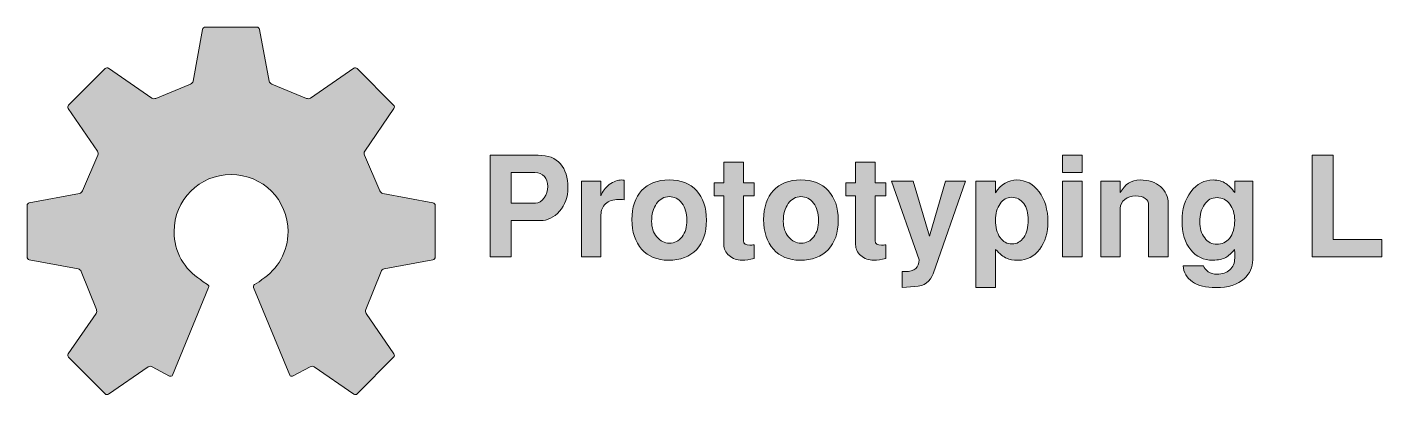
# Model space of a CAD drawing. Header units: inches. Extents: x 0.3 to 5.89, y -3.73 to -0.29.
# Drawn here: x 0.304 to 1.518, y -2.348 to -2.018 of the extents above; entities that cross this region are included whole.
import ezdxf

# ---------------------------------------------------------------- set-up
doc = ezdxf.new("R2010")
doc.units = ezdxf.units.IN
doc.header["$MEASUREMENT"] = 0
doc.layers.add('Layer 1', color=7, linetype='Continuous')

# ---------------------------------------------------------------- blocks, each defined once
blk = doc.blocks.new('block 28')
at = {"layer": 'Layer 1', "true_color": 0xed1f24}
h = blk.add_hatch(color=240, dxfattribs=at)
h.dxf.hatch_style = 2
edge = h.paths.add_edge_path()
edge.add_spline(control_points=[(0.7888, -2.1623), (0.7888, -2.1707), (0.7863, -2.1777), (0.7813, -2.1834), (0.7763, -2.189), (0.7706, -2.1918), (0.7641, -2.1918), (0.7641, -2.1918), (0.7379, -2.1918), (0.7379, -2.1918), (0.7379, -2.1918), (0.7379, -2.2243), (0.7379, -2.2243), (0.7379, -2.2243), (0.7192, -2.2243), (0.7192, -2.2243), (0.7192, -2.2243), (0.7192, -2.1332), (0.7192, -2.1332), (0.7192, -2.1332), (0.7621, -2.1332), (0.7621, -2.1332), (0.7709, -2.1332), (0.7776, -2.1357), (0.7821, -2.1409), (0.7866, -2.1461), (0.7888, -2.1532), (0.7888, -2.1623)], knot_values=[0, 0, 0, 0, 1, 1, 1, 2, 2, 2, 3, 3, 3, 4, 4, 4, 5, 5, 5, 6, 6, 6, 7, 7, 7, 8, 8, 8, 9, 9, 9, 9], degree=3, periodic=1)
edge = h.paths.add_edge_path()
edge.add_spline(control_points=[(0.7707, -2.1612), (0.7707, -2.1574), (0.7697, -2.1544), (0.7677, -2.1522), (0.7657, -2.1499), (0.7629, -2.1488), (0.7593, -2.1488), (0.7593, -2.1488), (0.7379, -2.1488), (0.7379, -2.1488), (0.7379, -2.1488), (0.7379, -2.1762), (0.7379, -2.1762), (0.7379, -2.1762), (0.7598, -2.1762), (0.7598, -2.1762), (0.7628, -2.1762), (0.7654, -2.1745), (0.7676, -2.1713), (0.7696, -2.1683), (0.7707, -2.1649), (0.7707, -2.1612)], knot_values=[0, 0, 0, 0, 1, 1, 1, 2, 2, 2, 3, 3, 3, 4, 4, 4, 5, 5, 5, 6, 6, 6, 7, 7, 7, 7], degree=3, periodic=1)
h = blk.add_hatch(color=240, dxfattribs=at)
h.dxf.hatch_style = 2
h.paths.add_polyline_path([(1.2496, -2.1488), (1.2321, -2.1488), (1.2321, -2.1332), (1.2496, -2.1332)])
h.paths.add_polyline_path([(1.2496, -2.2243), (1.2321, -2.2243), (1.2321, -2.1565), (1.2496, -2.1565)])
h = blk.add_hatch(color=240, dxfattribs=at)
h.dxf.hatch_style = 2
h.paths.add_polyline_path([(1.5182, -2.2243), (1.4558, -2.2243), (1.4558, -2.1332), (1.4746, -2.1332), (1.4746, -2.2087), (1.5182, -2.2087)])
h = blk.add_hatch(color=240, dxfattribs=at)
h.dxf.hatch_style = 2
edge = h.paths.add_edge_path()
edge.add_spline(control_points=[(0.9558, -2.2257), (0.9517, -2.2267), (0.948, -2.2272), (0.9447, -2.2272), (0.9403, -2.2272), (0.9365, -2.2258), (0.9333, -2.2231), (0.9302, -2.2204), (0.9286, -2.2172), (0.9286, -2.2134), (0.9286, -2.2134), (0.9286, -2.1695), (0.9286, -2.1695), (0.9286, -2.1695), (0.9199, -2.1695), (0.9199, -2.1695), (0.9199, -2.1695), (0.9199, -2.1579), (0.9199, -2.1579), (0.9199, -2.1579), (0.9286, -2.1579), (0.9286, -2.1579), (0.9286, -2.1579), (0.9286, -2.1395), (0.9286, -2.1395), (0.9286, -2.1395), (0.9461, -2.1395), (0.9461, -2.1395), (0.9461, -2.1395), (0.9461, -2.1579), (0.9461, -2.1579), (0.9461, -2.1579), (0.9558, -2.1579), (0.9558, -2.1579), (0.9558, -2.1579), (0.9558, -2.1695), (0.9558, -2.1695), (0.9558, -2.1695), (0.9461, -2.1695), (0.9461, -2.1695), (0.9461, -2.1695), (0.9461, -2.2099), (0.9461, -2.2099), (0.9461, -2.2125), (0.948, -2.2138), (0.9519, -2.2138), (0.9529, -2.2137), (0.9542, -2.2136), (0.9558, -2.2135), (0.9558, -2.2135), (0.9558, -2.2257), (0.9558, -2.2257)], knot_values=[0, 0, 0, 0, 1, 1, 1, 2, 2, 2, 3, 3, 3, 4, 4, 4, 5, 5, 5, 6, 6, 6, 7, 7, 7, 8, 8, 8, 9, 9, 9, 10, 10, 10, 11, 11, 11, 12, 12, 12, 13, 13, 13, 14, 14, 14, 15, 15, 15, 16, 16, 16, 17, 17, 17, 17], degree=3, periodic=1)
h = blk.add_hatch(color=240, dxfattribs=at)
h.dxf.hatch_style = 2
edge = h.paths.add_edge_path()
edge.add_spline(control_points=[(1.0738, -2.2257), (1.0697, -2.2267), (1.066, -2.2272), (1.0627, -2.2272), (1.0583, -2.2272), (1.0545, -2.2258), (1.0513, -2.2231), (1.0482, -2.2204), (1.0466, -2.2172), (1.0466, -2.2134), (1.0466, -2.2134), (1.0466, -2.1695), (1.0466, -2.1695), (1.0466, -2.1695), (1.0379, -2.1695), (1.0379, -2.1695), (1.0379, -2.1695), (1.0379, -2.1579), (1.0379, -2.1579), (1.0379, -2.1579), (1.0466, -2.1579), (1.0466, -2.1579), (1.0466, -2.1579), (1.0466, -2.1395), (1.0466, -2.1395), (1.0466, -2.1395), (1.0641, -2.1395), (1.0641, -2.1395), (1.0641, -2.1395), (1.0641, -2.1579), (1.0641, -2.1579), (1.0641, -2.1579), (1.0738, -2.1579), (1.0738, -2.1579), (1.0738, -2.1579), (1.0738, -2.1695), (1.0738, -2.1695), (1.0738, -2.1695), (1.0641, -2.1695), (1.0641, -2.1695), (1.0641, -2.1695), (1.0641, -2.2099), (1.0641, -2.2099), (1.0641, -2.2125), (1.066, -2.2138), (1.0699, -2.2138), (1.0709, -2.2137), (1.0722, -2.2136), (1.0738, -2.2135), (1.0738, -2.2135), (1.0738, -2.2257), (1.0738, -2.2257)], knot_values=[0, 0, 0, 0, 1, 1, 1, 2, 2, 2, 3, 3, 3, 4, 4, 4, 5, 5, 5, 6, 6, 6, 7, 7, 7, 8, 8, 8, 9, 9, 9, 10, 10, 10, 11, 11, 11, 12, 12, 12, 13, 13, 13, 14, 14, 14, 15, 15, 15, 16, 16, 16, 17, 17, 17, 17], degree=3, periodic=1)
h = blk.add_hatch(color=240, dxfattribs=at)
h.dxf.hatch_style = 2
edge = h.paths.add_edge_path()
edge.add_spline(control_points=[(0.8393, -2.1732), (0.837, -2.1729), (0.8353, -2.1728), (0.8342, -2.1728), (0.8293, -2.1728), (0.8254, -2.1741), (0.8226, -2.1767), (0.8198, -2.1794), (0.8184, -2.1827), (0.8184, -2.1867), (0.8184, -2.1867), (0.8184, -2.2243), (0.8184, -2.2243), (0.8184, -2.2243), (0.8009, -2.2243), (0.8009, -2.2243), (0.8009, -2.2243), (0.8009, -2.1565), (0.8009, -2.1565), (0.8009, -2.1565), (0.8184, -2.1565), (0.8184, -2.1565), (0.8184, -2.1565), (0.8184, -2.1697), (0.8184, -2.1697), (0.8197, -2.1657), (0.8222, -2.1623), (0.8259, -2.1595), (0.8297, -2.1568), (0.8334, -2.1554), (0.8372, -2.1554), (0.8376, -2.1554), (0.8383, -2.1555), (0.8393, -2.1557), (0.8393, -2.1557), (0.8393, -2.1732), (0.8393, -2.1732)], knot_values=[0, 0, 0, 0, 1, 1, 1, 2, 2, 2, 3, 3, 3, 4, 4, 4, 5, 5, 5, 6, 6, 6, 7, 7, 7, 8, 8, 8, 9, 9, 9, 10, 10, 10, 11, 11, 11, 12, 12, 12, 12], degree=3, periodic=1)
h = blk.add_hatch(color=240, dxfattribs=at)
h.dxf.hatch_style = 2
edge = h.paths.add_edge_path()
edge.add_spline(control_points=[(0.9129, -2.1913), (0.9129, -2.2027), (0.91, -2.2115), (0.904, -2.2178), (0.898, -2.224), (0.8896, -2.2272), (0.8788, -2.2272), (0.8687, -2.2272), (0.8608, -2.2239), (0.8549, -2.2174), (0.8491, -2.2109), (0.8462, -2.202), (0.8462, -2.1908), (0.8462, -2.1797), (0.8491, -2.171), (0.8549, -2.1648), (0.8608, -2.1585), (0.869, -2.1554), (0.8796, -2.1554), (0.8901, -2.1554), (0.8983, -2.1586), (0.9041, -2.1649), (0.91, -2.1713), (0.9129, -2.18), (0.9129, -2.1913)], knot_values=[0, 0, 0, 0, 1, 1, 1, 2, 2, 2, 3, 3, 3, 4, 4, 4, 5, 5, 5, 6, 6, 6, 7, 7, 7, 8, 8, 8, 8], degree=3, periodic=1)
edge = h.paths.add_edge_path()
edge.add_spline(control_points=[(0.8954, -2.1914), (0.8954, -2.1851), (0.8939, -2.1801), (0.8909, -2.1761), (0.8879, -2.1722), (0.8841, -2.1703), (0.8796, -2.1703), (0.875, -2.1703), (0.8712, -2.1724), (0.8683, -2.1765), (0.8653, -2.1807), (0.8638, -2.186), (0.8638, -2.1925), (0.8638, -2.1979), (0.8654, -2.2025), (0.8685, -2.2063), (0.8716, -2.2101), (0.8754, -2.212), (0.8798, -2.212), (0.8844, -2.212), (0.8881, -2.2101), (0.8911, -2.2062), (0.894, -2.2024), (0.8954, -2.1974), (0.8954, -2.1914)], knot_values=[0, 0, 0, 0, 1, 1, 1, 2, 2, 2, 3, 3, 3, 4, 4, 4, 5, 5, 5, 6, 6, 6, 7, 7, 7, 8, 8, 8, 8], degree=3, periodic=1)
h = blk.add_hatch(color=240, dxfattribs=at)
h.dxf.hatch_style = 2
edge = h.paths.add_edge_path()
edge.add_spline(control_points=[(1.031, -2.1913), (1.031, -2.2027), (1.028, -2.2115), (1.022, -2.2178), (1.0161, -2.224), (1.0077, -2.2272), (0.9968, -2.2272), (0.9867, -2.2272), (0.9788, -2.2239), (0.9729, -2.2174), (0.9671, -2.2109), (0.9642, -2.202), (0.9642, -2.1908), (0.9642, -2.1797), (0.9671, -2.171), (0.9729, -2.1648), (0.9788, -2.1585), (0.987, -2.1554), (0.9976, -2.1554), (1.0081, -2.1554), (1.0163, -2.1586), (1.0221, -2.1649), (1.028, -2.1713), (1.031, -2.18), (1.031, -2.1913)], knot_values=[0, 0, 0, 0, 1, 1, 1, 2, 2, 2, 3, 3, 3, 4, 4, 4, 5, 5, 5, 6, 6, 6, 7, 7, 7, 8, 8, 8, 8], degree=3, periodic=1)
edge = h.paths.add_edge_path()
edge.add_spline(control_points=[(1.0134, -2.1914), (1.0134, -2.1851), (1.0119, -2.1801), (1.0089, -2.1761), (1.0059, -2.1722), (1.0022, -2.1703), (0.9976, -2.1703), (0.993, -2.1703), (0.9892, -2.1724), (0.9863, -2.1765), (0.9833, -2.1807), (0.9818, -2.186), (0.9818, -2.1925), (0.9818, -2.1979), (0.9834, -2.2025), (0.9865, -2.2063), (0.9896, -2.2101), (0.9934, -2.212), (0.9978, -2.212), (1.0024, -2.212), (1.0062, -2.2101), (1.0091, -2.2062), (1.012, -2.2024), (1.0134, -2.1974), (1.0134, -2.1914)], knot_values=[0, 0, 0, 0, 1, 1, 1, 2, 2, 2, 3, 3, 3, 4, 4, 4, 5, 5, 5, 6, 6, 6, 7, 7, 7, 8, 8, 8, 8], degree=3, periodic=1)
h = blk.add_hatch(color=240, dxfattribs=at)
h.dxf.hatch_style = 2
edge = h.paths.add_edge_path()
edge.add_spline(control_points=[(1.1451, -2.1565), (1.1451, -2.1565), (1.1161, -2.2393), (1.1161, -2.2393), (1.1136, -2.2464), (1.1082, -2.2503), (1.0998, -2.2509), (1.0998, -2.2509), (1.0883, -2.2518), (1.0883, -2.2518), (1.0883, -2.2518), (1.0883, -2.2374), (1.0883, -2.2374), (1.0883, -2.2374), (1.0909, -2.2374), (1.0909, -2.2374), (1.0994, -2.2374), (1.1036, -2.2339), (1.1036, -2.2269), (1.1036, -2.2269), (1.0789, -2.1565), (1.0789, -2.1565), (1.0789, -2.1565), (1.0983, -2.1565), (1.0983, -2.1565), (1.0983, -2.1565), (1.1129, -2.2057), (1.1129, -2.2057), (1.1129, -2.2057), (1.1271, -2.1565), (1.1271, -2.1565), (1.1271, -2.1565), (1.1451, -2.1565), (1.1451, -2.1565)], knot_values=[0, 0, 0, 0, 1, 1, 1, 2, 2, 2, 3, 3, 3, 4, 4, 4, 5, 5, 5, 6, 6, 6, 7, 7, 7, 8, 8, 8, 9, 9, 9, 10, 10, 10, 11, 11, 11, 11], degree=3, periodic=1)
h = blk.add_hatch(color=240, dxfattribs=at)
h.dxf.hatch_style = 2
edge = h.paths.add_edge_path()
edge.add_spline(control_points=[(1.2189, -2.1927), (1.2189, -2.2027), (1.2165, -2.2109), (1.2116, -2.2174), (1.2067, -2.2239), (1.2002, -2.2272), (1.1923, -2.2272), (1.1878, -2.2272), (1.1844, -2.2266), (1.1819, -2.2255), (1.1791, -2.2243), (1.1758, -2.2216), (1.1719, -2.2175), (1.1719, -2.2175), (1.1719, -2.2518), (1.1719, -2.2518), (1.1719, -2.2518), (1.1544, -2.2518), (1.1544, -2.2518), (1.1544, -2.2518), (1.1544, -2.1565), (1.1544, -2.1565), (1.1544, -2.1565), (1.1719, -2.1565), (1.1719, -2.1565), (1.1719, -2.1565), (1.1719, -2.1668), (1.1719, -2.1668), (1.177, -2.1592), (1.1834, -2.1554), (1.1912, -2.1554), (1.1991, -2.1554), (1.2057, -2.159), (1.211, -2.166), (1.2163, -2.1731), (1.2189, -2.182), (1.2189, -2.1927)], knot_values=[0, 0, 0, 0, 1, 1, 1, 2, 2, 2, 3, 3, 3, 4, 4, 4, 5, 5, 5, 6, 6, 6, 7, 7, 7, 8, 8, 8, 9, 9, 9, 10, 10, 10, 11, 11, 11, 12, 12, 12, 12], degree=3, periodic=1)
edge = h.paths.add_edge_path()
edge.add_spline(control_points=[(1.2013, -2.1912), (1.2013, -2.1851), (1.2, -2.1802), (1.1972, -2.1765), (1.1945, -2.1728), (1.1908, -2.1709), (1.1863, -2.1709), (1.1823, -2.1709), (1.1789, -2.1729), (1.1761, -2.1767), (1.1733, -2.1806), (1.1719, -2.1855), (1.1719, -2.1913), (1.1719, -2.1977), (1.1733, -2.2029), (1.176, -2.2068), (1.1787, -2.2107), (1.1823, -2.2127), (1.1867, -2.2127), (1.191, -2.2127), (1.1946, -2.2107), (1.1973, -2.2068), (1.2, -2.2029), (1.2013, -2.1977), (1.2013, -2.1912)], knot_values=[0, 0, 0, 0, 1, 1, 1, 2, 2, 2, 3, 3, 3, 4, 4, 4, 5, 5, 5, 6, 6, 6, 7, 7, 7, 8, 8, 8, 8], degree=3, periodic=1)
h = blk.add_hatch(color=240, dxfattribs=at)
h.dxf.hatch_style = 2
edge = h.paths.add_edge_path()
edge.add_spline(control_points=[(1.3267, -2.2243), (1.3267, -2.2243), (1.3092, -2.2243), (1.3092, -2.2243), (1.3092, -2.2243), (1.3092, -2.1778), (1.3092, -2.1778), (1.3092, -2.1753), (1.3082, -2.1733), (1.3061, -2.1719), (1.304, -2.1704), (1.3012, -2.1697), (1.2976, -2.1697), (1.2937, -2.1697), (1.2904, -2.1707), (1.2878, -2.1728), (1.2851, -2.1749), (1.2838, -2.1775), (1.2838, -2.1807), (1.2838, -2.1807), (1.2838, -2.2243), (1.2838, -2.2243), (1.2838, -2.2243), (1.2663, -2.2243), (1.2663, -2.2243), (1.2663, -2.2243), (1.2663, -2.1565), (1.2663, -2.1565), (1.2663, -2.1565), (1.2838, -2.1565), (1.2838, -2.1565), (1.2838, -2.1565), (1.2838, -2.1667), (1.2838, -2.1667), (1.2877, -2.1592), (1.2937, -2.1554), (1.3016, -2.1554), (1.3092, -2.1554), (1.3152, -2.1574), (1.3198, -2.1613), (1.3244, -2.1652), (1.3267, -2.1704), (1.3267, -2.1768), (1.3267, -2.1768), (1.3267, -2.2243), (1.3267, -2.2243)], knot_values=[0, 0, 0, 0, 1, 1, 1, 2, 2, 2, 3, 3, 3, 4, 4, 4, 5, 5, 5, 6, 6, 6, 7, 7, 7, 8, 8, 8, 9, 9, 9, 10, 10, 10, 11, 11, 11, 12, 12, 12, 13, 13, 13, 14, 14, 14, 15, 15, 15, 15], degree=3, periodic=1)
h = blk.add_hatch(color=240, dxfattribs=at)
h.dxf.hatch_style = 2
edge = h.paths.add_edge_path()
edge.add_spline(control_points=[(1.4025, -2.2268), (1.4025, -2.2335), (1.3999, -2.2392), (1.3948, -2.2438), (1.3889, -2.2491), (1.3805, -2.2518), (1.3695, -2.2518), (1.3605, -2.2518), (1.3535, -2.2501), (1.3484, -2.2466), (1.3433, -2.2431), (1.3405, -2.2383), (1.3401, -2.2322), (1.3401, -2.2322), (1.3584, -2.2322), (1.3584, -2.2322), (1.3588, -2.2342), (1.3602, -2.2359), (1.3624, -2.2375), (1.3647, -2.239), (1.3674, -2.2398), (1.3705, -2.2398), (1.3752, -2.2398), (1.379, -2.2385), (1.3819, -2.2359), (1.3849, -2.2332), (1.3863, -2.2297), (1.3863, -2.2254), (1.3863, -2.2209), (1.3863, -2.2183), (1.3862, -2.2175), (1.3834, -2.221), (1.3808, -2.2233), (1.3783, -2.2247), (1.3753, -2.2263), (1.3715, -2.2272), (1.3668, -2.2272), (1.3585, -2.2272), (1.3518, -2.2241), (1.3469, -2.218), (1.3417, -2.2117), (1.3391, -2.203), (1.3391, -2.1919), (1.3391, -2.1816), (1.3418, -2.1729), (1.3471, -2.1659), (1.3525, -2.1589), (1.3591, -2.1554), (1.367, -2.1554), (1.3714, -2.1554), (1.3752, -2.1565), (1.3784, -2.1585), (1.3808, -2.1601), (1.3834, -2.1628), (1.3863, -2.1667), (1.3863, -2.1667), (1.3863, -2.1565), (1.3863, -2.1565), (1.3863, -2.1565), (1.4025, -2.1565), (1.4025, -2.1565), (1.4025, -2.1565), (1.4025, -2.2268), (1.4025, -2.2268)], knot_values=[0, 0, 0, 0, 1, 1, 1, 2, 2, 2, 3, 3, 3, 4, 4, 4, 5, 5, 5, 6, 6, 6, 7, 7, 7, 8, 8, 8, 9, 9, 9, 10, 10, 10, 11, 11, 11, 12, 12, 12, 13, 13, 13, 14, 14, 14, 15, 15, 15, 16, 16, 16, 17, 17, 17, 18, 18, 18, 19, 19, 19, 20, 20, 20, 21, 21, 21, 21], degree=3, periodic=1)
edge = h.paths.add_edge_path()
edge.add_spline(control_points=[(1.3863, -2.1914), (1.3863, -2.1856), (1.3848, -2.1808), (1.3818, -2.1769), (1.3788, -2.1731), (1.375, -2.1712), (1.3705, -2.1712), (1.3658, -2.1712), (1.362, -2.1732), (1.3592, -2.1772), (1.3564, -2.1813), (1.355, -2.1865), (1.355, -2.1928), (1.355, -2.1985), (1.3564, -2.2034), (1.3594, -2.2072), (1.3623, -2.2111), (1.366, -2.213), (1.3702, -2.213), (1.3749, -2.213), (1.3787, -2.2112), (1.3816, -2.2077), (1.3847, -2.2037), (1.3863, -2.1983), (1.3863, -2.1914)], knot_values=[0, 0, 0, 0, 1, 1, 1, 2, 2, 2, 3, 3, 3, 4, 4, 4, 5, 5, 5, 6, 6, 6, 7, 7, 7, 8, 8, 8, 8], degree=3, periodic=1)
at = {"layer": 'Layer 1', "lineweight": 0}
for points in [[(1.2496, -2.1488), (1.2321, -2.1488), (1.2321, -2.1332), (1.2496, -2.1332), (1.2496, -2.1488)], [(1.5182, -2.2243), (1.4558, -2.2243), (1.4558, -2.1332), (1.4746, -2.1332), (1.4746, -2.2087), (1.5182, -2.2087), (1.5182, -2.2243)], [(1.2496, -2.2243), (1.2321, -2.2243), (1.2321, -2.1565), (1.2496, -2.1565), (1.2496, -2.2243)]]:
    blk.add_lwpolyline(points, dxfattribs=at)
for points, knots in [([(0.7888, -2.1623), (0.7888, -2.1707), (0.7863, -2.1777), (0.7813, -2.1834), (0.7763, -2.189), (0.7706, -2.1918), (0.7641, -2.1918), (0.7641, -2.1918), (0.7379, -2.1918), (0.7379, -2.1918), (0.7379, -2.1918), (0.7379, -2.2243), (0.7379, -2.2243), (0.7379, -2.2243), (0.7192, -2.2243), (0.7192, -2.2243), (0.7192, -2.2243), (0.7192, -2.1332), (0.7192, -2.1332), (0.7192, -2.1332), (0.7621, -2.1332), (0.7621, -2.1332), (0.7709, -2.1332), (0.7776, -2.1357), (0.7821, -2.1409), (0.7866, -2.1461), (0.7888, -2.1532), (0.7888, -2.1623)], [0, 0, 0, 0, 1, 1, 1, 2, 2, 2, 3, 3, 3, 4, 4, 4, 5, 5, 5, 6, 6, 6, 7, 7, 7, 8, 8, 8, 9, 9, 9, 9]), ([(0.9558, -2.2257), (0.9517, -2.2267), (0.948, -2.2272), (0.9447, -2.2272), (0.9403, -2.2272), (0.9365, -2.2258), (0.9333, -2.2231), (0.9302, -2.2204), (0.9286, -2.2172), (0.9286, -2.2134), (0.9286, -2.2134), (0.9286, -2.1695), (0.9286, -2.1695), (0.9286, -2.1695), (0.9199, -2.1695), (0.9199, -2.1695), (0.9199, -2.1695), (0.9199, -2.1579), (0.9199, -2.1579), (0.9199, -2.1579), (0.9286, -2.1579), (0.9286, -2.1579), (0.9286, -2.1579), (0.9286, -2.1395), (0.9286, -2.1395), (0.9286, -2.1395), (0.9461, -2.1395), (0.9461, -2.1395), (0.9461, -2.1395), (0.9461, -2.1579), (0.9461, -2.1579), (0.9461, -2.1579), (0.9558, -2.1579), (0.9558, -2.1579), (0.9558, -2.1579), (0.9558, -2.1695), (0.9558, -2.1695), (0.9558, -2.1695), (0.9461, -2.1695), (0.9461, -2.1695), (0.9461, -2.1695), (0.9461, -2.2099), (0.9461, -2.2099), (0.9461, -2.2125), (0.948, -2.2138), (0.9519, -2.2138), (0.9529, -2.2137), (0.9542, -2.2136), (0.9558, -2.2135), (0.9558, -2.2135), (0.9558, -2.2257), (0.9558, -2.2257)], [0, 0, 0, 0, 1, 1, 1, 2, 2, 2, 3, 3, 3, 4, 4, 4, 5, 5, 5, 6, 6, 6, 7, 7, 7, 8, 8, 8, 9, 9, 9, 10, 10, 10, 11, 11, 11, 12, 12, 12, 13, 13, 13, 14, 14, 14, 15, 15, 15, 16, 16, 16, 17, 17, 17, 17]), ([(1.0738, -2.2257), (1.0697, -2.2267), (1.066, -2.2272), (1.0627, -2.2272), (1.0583, -2.2272), (1.0545, -2.2258), (1.0513, -2.2231), (1.0482, -2.2204), (1.0466, -2.2172), (1.0466, -2.2134), (1.0466, -2.2134), (1.0466, -2.1695), (1.0466, -2.1695), (1.0466, -2.1695), (1.0379, -2.1695), (1.0379, -2.1695), (1.0379, -2.1695), (1.0379, -2.1579), (1.0379, -2.1579), (1.0379, -2.1579), (1.0466, -2.1579), (1.0466, -2.1579), (1.0466, -2.1579), (1.0466, -2.1395), (1.0466, -2.1395), (1.0466, -2.1395), (1.0641, -2.1395), (1.0641, -2.1395), (1.0641, -2.1395), (1.0641, -2.1579), (1.0641, -2.1579), (1.0641, -2.1579), (1.0738, -2.1579), (1.0738, -2.1579), (1.0738, -2.1579), (1.0738, -2.1695), (1.0738, -2.1695), (1.0738, -2.1695), (1.0641, -2.1695), (1.0641, -2.1695), (1.0641, -2.1695), (1.0641, -2.2099), (1.0641, -2.2099), (1.0641, -2.2125), (1.066, -2.2138), (1.0699, -2.2138), (1.0709, -2.2137), (1.0722, -2.2136), (1.0738, -2.2135), (1.0738, -2.2135), (1.0738, -2.2257), (1.0738, -2.2257)], [0, 0, 0, 0, 1, 1, 1, 2, 2, 2, 3, 3, 3, 4, 4, 4, 5, 5, 5, 6, 6, 6, 7, 7, 7, 8, 8, 8, 9, 9, 9, 10, 10, 10, 11, 11, 11, 12, 12, 12, 13, 13, 13, 14, 14, 14, 15, 15, 15, 16, 16, 16, 17, 17, 17, 17]), ([(0.7707, -2.1612), (0.7707, -2.1574), (0.7697, -2.1544), (0.7677, -2.1522), (0.7657, -2.1499), (0.7629, -2.1488), (0.7593, -2.1488), (0.7593, -2.1488), (0.7379, -2.1488), (0.7379, -2.1488), (0.7379, -2.1488), (0.7379, -2.1762), (0.7379, -2.1762), (0.7379, -2.1762), (0.7598, -2.1762), (0.7598, -2.1762), (0.7628, -2.1762), (0.7654, -2.1745), (0.7676, -2.1713), (0.7696, -2.1683), (0.7707, -2.1649), (0.7707, -2.1612)], [0, 0, 0, 0, 1, 1, 1, 2, 2, 2, 3, 3, 3, 4, 4, 4, 5, 5, 5, 6, 6, 6, 7, 7, 7, 7]), ([(0.8393, -2.1732), (0.837, -2.1729), (0.8353, -2.1728), (0.8342, -2.1728), (0.8293, -2.1728), (0.8254, -2.1741), (0.8226, -2.1767), (0.8198, -2.1794), (0.8184, -2.1827), (0.8184, -2.1867), (0.8184, -2.1867), (0.8184, -2.2243), (0.8184, -2.2243), (0.8184, -2.2243), (0.8009, -2.2243), (0.8009, -2.2243), (0.8009, -2.2243), (0.8009, -2.1565), (0.8009, -2.1565), (0.8009, -2.1565), (0.8184, -2.1565), (0.8184, -2.1565), (0.8184, -2.1565), (0.8184, -2.1697), (0.8184, -2.1697), (0.8197, -2.1657), (0.8222, -2.1623), (0.8259, -2.1595), (0.8297, -2.1568), (0.8334, -2.1554), (0.8372, -2.1554), (0.8376, -2.1554), (0.8383, -2.1555), (0.8393, -2.1557), (0.8393, -2.1557), (0.8393, -2.1732), (0.8393, -2.1732)], [0, 0, 0, 0, 1, 1, 1, 2, 2, 2, 3, 3, 3, 4, 4, 4, 5, 5, 5, 6, 6, 6, 7, 7, 7, 8, 8, 8, 9, 9, 9, 10, 10, 10, 11, 11, 11, 12, 12, 12, 12]), ([(0.9129, -2.1913), (0.9129, -2.2027), (0.91, -2.2115), (0.904, -2.2178), (0.898, -2.224), (0.8896, -2.2272), (0.8788, -2.2272), (0.8687, -2.2272), (0.8608, -2.2239), (0.8549, -2.2174), (0.8491, -2.2109), (0.8462, -2.202), (0.8462, -2.1908), (0.8462, -2.1797), (0.8491, -2.171), (0.8549, -2.1648), (0.8608, -2.1585), (0.869, -2.1554), (0.8796, -2.1554), (0.8901, -2.1554), (0.8983, -2.1586), (0.9041, -2.1649), (0.91, -2.1713), (0.9129, -2.18), (0.9129, -2.1913)], [0, 0, 0, 0, 1, 1, 1, 2, 2, 2, 3, 3, 3, 4, 4, 4, 5, 5, 5, 6, 6, 6, 7, 7, 7, 8, 8, 8, 8]), ([(1.031, -2.1913), (1.031, -2.2027), (1.028, -2.2115), (1.022, -2.2178), (1.0161, -2.224), (1.0077, -2.2272), (0.9968, -2.2272), (0.9867, -2.2272), (0.9788, -2.2239), (0.9729, -2.2174), (0.9671, -2.2109), (0.9642, -2.202), (0.9642, -2.1908), (0.9642, -2.1797), (0.9671, -2.171), (0.9729, -2.1648), (0.9788, -2.1585), (0.987, -2.1554), (0.9976, -2.1554), (1.0081, -2.1554), (1.0163, -2.1586), (1.0221, -2.1649), (1.028, -2.1713), (1.031, -2.18), (1.031, -2.1913)], [0, 0, 0, 0, 1, 1, 1, 2, 2, 2, 3, 3, 3, 4, 4, 4, 5, 5, 5, 6, 6, 6, 7, 7, 7, 8, 8, 8, 8]), ([(1.1451, -2.1565), (1.1451, -2.1565), (1.1161, -2.2393), (1.1161, -2.2393), (1.1136, -2.2464), (1.1082, -2.2503), (1.0998, -2.2509), (1.0998, -2.2509), (1.0883, -2.2518), (1.0883, -2.2518), (1.0883, -2.2518), (1.0883, -2.2374), (1.0883, -2.2374), (1.0883, -2.2374), (1.0909, -2.2374), (1.0909, -2.2374), (1.0994, -2.2374), (1.1036, -2.2339), (1.1036, -2.2269), (1.1036, -2.2269), (1.0789, -2.1565), (1.0789, -2.1565), (1.0789, -2.1565), (1.0983, -2.1565), (1.0983, -2.1565), (1.0983, -2.1565), (1.1129, -2.2057), (1.1129, -2.2057), (1.1129, -2.2057), (1.1271, -2.1565), (1.1271, -2.1565), (1.1271, -2.1565), (1.1451, -2.1565), (1.1451, -2.1565)], [0, 0, 0, 0, 1, 1, 1, 2, 2, 2, 3, 3, 3, 4, 4, 4, 5, 5, 5, 6, 6, 6, 7, 7, 7, 8, 8, 8, 9, 9, 9, 10, 10, 10, 11, 11, 11, 11]), ([(1.2189, -2.1927), (1.2189, -2.2027), (1.2165, -2.2109), (1.2116, -2.2174), (1.2067, -2.2239), (1.2002, -2.2272), (1.1923, -2.2272), (1.1878, -2.2272), (1.1844, -2.2266), (1.1819, -2.2255), (1.1791, -2.2243), (1.1758, -2.2216), (1.1719, -2.2175), (1.1719, -2.2175), (1.1719, -2.2518), (1.1719, -2.2518), (1.1719, -2.2518), (1.1544, -2.2518), (1.1544, -2.2518), (1.1544, -2.2518), (1.1544, -2.1565), (1.1544, -2.1565), (1.1544, -2.1565), (1.1719, -2.1565), (1.1719, -2.1565), (1.1719, -2.1565), (1.1719, -2.1668), (1.1719, -2.1668), (1.177, -2.1592), (1.1834, -2.1554), (1.1912, -2.1554), (1.1991, -2.1554), (1.2057, -2.159), (1.211, -2.166), (1.2163, -2.1731), (1.2189, -2.182), (1.2189, -2.1927)], [0, 0, 0, 0, 1, 1, 1, 2, 2, 2, 3, 3, 3, 4, 4, 4, 5, 5, 5, 6, 6, 6, 7, 7, 7, 8, 8, 8, 9, 9, 9, 10, 10, 10, 11, 11, 11, 12, 12, 12, 12]), ([(1.3267, -2.2243), (1.3267, -2.2243), (1.3092, -2.2243), (1.3092, -2.2243), (1.3092, -2.2243), (1.3092, -2.1778), (1.3092, -2.1778), (1.3092, -2.1753), (1.3082, -2.1733), (1.3061, -2.1719), (1.304, -2.1704), (1.3012, -2.1697), (1.2976, -2.1697), (1.2937, -2.1697), (1.2904, -2.1707), (1.2878, -2.1728), (1.2851, -2.1749), (1.2838, -2.1775), (1.2838, -2.1807), (1.2838, -2.1807), (1.2838, -2.2243), (1.2838, -2.2243), (1.2838, -2.2243), (1.2663, -2.2243), (1.2663, -2.2243), (1.2663, -2.2243), (1.2663, -2.1565), (1.2663, -2.1565), (1.2663, -2.1565), (1.2838, -2.1565), (1.2838, -2.1565), (1.2838, -2.1565), (1.2838, -2.1667), (1.2838, -2.1667), (1.2877, -2.1592), (1.2937, -2.1554), (1.3016, -2.1554), (1.3092, -2.1554), (1.3152, -2.1574), (1.3198, -2.1613), (1.3244, -2.1652), (1.3267, -2.1704), (1.3267, -2.1768), (1.3267, -2.1768), (1.3267, -2.2243), (1.3267, -2.2243)], [0, 0, 0, 0, 1, 1, 1, 2, 2, 2, 3, 3, 3, 4, 4, 4, 5, 5, 5, 6, 6, 6, 7, 7, 7, 8, 8, 8, 9, 9, 9, 10, 10, 10, 11, 11, 11, 12, 12, 12, 13, 13, 13, 14, 14, 14, 15, 15, 15, 15]), ([(1.4025, -2.2268), (1.4025, -2.2335), (1.3999, -2.2392), (1.3948, -2.2438), (1.3889, -2.2491), (1.3805, -2.2518), (1.3695, -2.2518), (1.3605, -2.2518), (1.3535, -2.2501), (1.3484, -2.2466), (1.3433, -2.2431), (1.3405, -2.2383), (1.3401, -2.2322), (1.3401, -2.2322), (1.3584, -2.2322), (1.3584, -2.2322), (1.3588, -2.2342), (1.3602, -2.2359), (1.3624, -2.2375), (1.3647, -2.239), (1.3674, -2.2398), (1.3705, -2.2398), (1.3752, -2.2398), (1.379, -2.2385), (1.3819, -2.2359), (1.3849, -2.2332), (1.3863, -2.2297), (1.3863, -2.2254), (1.3863, -2.2209), (1.3863, -2.2183), (1.3862, -2.2175), (1.3834, -2.221), (1.3808, -2.2233), (1.3783, -2.2247), (1.3753, -2.2263), (1.3715, -2.2272), (1.3668, -2.2272), (1.3585, -2.2272), (1.3518, -2.2241), (1.3469, -2.218), (1.3417, -2.2117), (1.3391, -2.203), (1.3391, -2.1919), (1.3391, -2.1816), (1.3418, -2.1729), (1.3471, -2.1659), (1.3525, -2.1589), (1.3591, -2.1554), (1.367, -2.1554), (1.3714, -2.1554), (1.3752, -2.1565), (1.3784, -2.1585), (1.3808, -2.1601), (1.3834, -2.1628), (1.3863, -2.1667), (1.3863, -2.1667), (1.3863, -2.1565), (1.3863, -2.1565), (1.3863, -2.1565), (1.4025, -2.1565), (1.4025, -2.1565), (1.4025, -2.1565), (1.4025, -2.2268), (1.4025, -2.2268)], [0, 0, 0, 0, 1, 1, 1, 2, 2, 2, 3, 3, 3, 4, 4, 4, 5, 5, 5, 6, 6, 6, 7, 7, 7, 8, 8, 8, 9, 9, 9, 10, 10, 10, 11, 11, 11, 12, 12, 12, 13, 13, 13, 14, 14, 14, 15, 15, 15, 16, 16, 16, 17, 17, 17, 18, 18, 18, 19, 19, 19, 20, 20, 20, 21, 21, 21, 21]), ([(0.8954, -2.1914), (0.8954, -2.1851), (0.8939, -2.1801), (0.8909, -2.1761), (0.8879, -2.1722), (0.8841, -2.1703), (0.8796, -2.1703), (0.875, -2.1703), (0.8712, -2.1724), (0.8683, -2.1765), (0.8653, -2.1807), (0.8638, -2.186), (0.8638, -2.1925), (0.8638, -2.1979), (0.8654, -2.2025), (0.8685, -2.2063), (0.8716, -2.2101), (0.8754, -2.212), (0.8798, -2.212), (0.8844, -2.212), (0.8881, -2.2101), (0.8911, -2.2062), (0.894, -2.2024), (0.8954, -2.1974), (0.8954, -2.1914)], [0, 0, 0, 0, 1, 1, 1, 2, 2, 2, 3, 3, 3, 4, 4, 4, 5, 5, 5, 6, 6, 6, 7, 7, 7, 8, 8, 8, 8]), ([(1.0134, -2.1914), (1.0134, -2.1851), (1.0119, -2.1801), (1.0089, -2.1761), (1.0059, -2.1722), (1.0022, -2.1703), (0.9976, -2.1703), (0.993, -2.1703), (0.9892, -2.1724), (0.9863, -2.1765), (0.9833, -2.1807), (0.9818, -2.186), (0.9818, -2.1925), (0.9818, -2.1979), (0.9834, -2.2025), (0.9865, -2.2063), (0.9896, -2.2101), (0.9934, -2.212), (0.9978, -2.212), (1.0024, -2.212), (1.0062, -2.2101), (1.0091, -2.2062), (1.012, -2.2024), (1.0134, -2.1974), (1.0134, -2.1914)], [0, 0, 0, 0, 1, 1, 1, 2, 2, 2, 3, 3, 3, 4, 4, 4, 5, 5, 5, 6, 6, 6, 7, 7, 7, 8, 8, 8, 8]), ([(1.2013, -2.1912), (1.2013, -2.1851), (1.2, -2.1802), (1.1972, -2.1765), (1.1945, -2.1728), (1.1908, -2.1709), (1.1863, -2.1709), (1.1823, -2.1709), (1.1789, -2.1729), (1.1761, -2.1767), (1.1733, -2.1806), (1.1719, -2.1855), (1.1719, -2.1913), (1.1719, -2.1977), (1.1733, -2.2029), (1.176, -2.2068), (1.1787, -2.2107), (1.1823, -2.2127), (1.1867, -2.2127), (1.191, -2.2127), (1.1946, -2.2107), (1.1973, -2.2068), (1.2, -2.2029), (1.2013, -2.1977), (1.2013, -2.1912)], [0, 0, 0, 0, 1, 1, 1, 2, 2, 2, 3, 3, 3, 4, 4, 4, 5, 5, 5, 6, 6, 6, 7, 7, 7, 8, 8, 8, 8]), ([(1.3863, -2.1914), (1.3863, -2.1856), (1.3848, -2.1808), (1.3818, -2.1769), (1.3788, -2.1731), (1.375, -2.1712), (1.3705, -2.1712), (1.3658, -2.1712), (1.362, -2.1732), (1.3592, -2.1772), (1.3564, -2.1813), (1.355, -2.1865), (1.355, -2.1928), (1.355, -2.1985), (1.3564, -2.2034), (1.3594, -2.2072), (1.3623, -2.2111), (1.366, -2.213), (1.3702, -2.213), (1.3749, -2.213), (1.3787, -2.2112), (1.3816, -2.2077), (1.3847, -2.2037), (1.3863, -2.1983), (1.3863, -2.1914)], [0, 0, 0, 0, 1, 1, 1, 2, 2, 2, 3, 3, 3, 4, 4, 4, 5, 5, 5, 6, 6, 6, 7, 7, 7, 8, 8, 8, 8])]:
    blk.add_open_spline(points, degree=3, knots=knots, dxfattribs=at)
blk = doc.blocks.new('block 27')
at = {"layer": 'Layer 1', "true_color": 0xed1f24}
h = blk.add_hatch(color=240, dxfattribs=at)
h.dxf.hatch_style = 2
edge = h.paths.add_edge_path()
edge.add_spline(control_points=[(0.6679, -2.1758), (0.6679, -2.1758), (0.623, -2.1675), (0.623, -2.1675), (0.6219, -2.1672), (0.6207, -2.1662), (0.6203, -2.1652), (0.6203, -2.1652), (0.6066, -2.1331), (0.6066, -2.1331), (0.606, -2.1321), (0.6061, -2.1305), (0.6068, -2.1296), (0.6068, -2.1296), (0.6329, -2.0915), (0.6329, -2.0915), (0.6336, -2.0906), (0.6334, -2.0892), (0.6326, -2.0884), (0.6326, -2.0884), (0.6, -2.0557), (0.6, -2.0557), (0.5992, -2.0549), (0.5978, -2.0548), (0.5969, -2.0554), (0.5969, -2.0554), (0.5581, -2.082), (0.5581, -2.082), (0.5572, -2.0827), (0.5556, -2.0828), (0.5546, -2.0823), (0.5546, -2.0823), (0.5235, -2.0695), (0.5235, -2.0695), (0.5224, -2.0692), (0.5214, -2.068), (0.5212, -2.0669), (0.5212, -2.0669), (0.5125, -2.0205), (0.5125, -2.0205), (0.5123, -2.0194), (0.5113, -2.0185), (0.5101, -2.0185), (0.5101, -2.0185), (0.4639, -2.0185), (0.4639, -2.0185), (0.4628, -2.0185), (0.4617, -2.0194), (0.4615, -2.0205), (0.4615, -2.0205), (0.4529, -2.0669), (0.4529, -2.0669), (0.4527, -2.068), (0.4517, -2.0692), (0.4506, -2.0695), (0.4506, -2.0695), (0.4195, -2.0823), (0.4195, -2.0823), (0.4185, -2.0828), (0.4169, -2.0827), (0.416, -2.082), (0.416, -2.082), (0.3772, -2.0554), (0.3772, -2.0554), (0.3763, -2.0548), (0.3749, -2.0549), (0.3741, -2.0557), (0.3741, -2.0557), (0.3414, -2.0884), (0.3414, -2.0884), (0.3406, -2.0892), (0.3405, -2.0906), (0.3411, -2.0915), (0.3411, -2.0915), (0.3673, -2.1296), (0.3673, -2.1296), (0.3679, -2.1305), (0.368, -2.1321), (0.3675, -2.1331), (0.3675, -2.1331), (0.3538, -2.1652), (0.3538, -2.1652), (0.3534, -2.1662), (0.3522, -2.1672), (0.3511, -2.1675), (0.3511, -2.1675), (0.3062, -2.1758), (0.3062, -2.1758), (0.3051, -2.176), (0.3042, -2.1771), (0.3042, -2.1782), (0.3042, -2.1782), (0.3042, -2.2244), (0.3042, -2.2244), (0.3042, -2.2255), (0.3051, -2.2266), (0.3062, -2.2268), (0.3062, -2.2268), (0.35, -2.235), (0.35, -2.235), (0.3511, -2.2351), (0.3523, -2.2362), (0.3526, -2.2373), (0.3526, -2.2373), (0.3663, -2.2714), (0.3663, -2.2714), (0.3668, -2.2724), (0.3666, -2.274), (0.366, -2.2749), (0.366, -2.2749), (0.3411, -2.3111), (0.3411, -2.3111), (0.3405, -2.3121), (0.3406, -2.3135), (0.3414, -2.3142), (0.3414, -2.3142), (0.3741, -2.3469), (0.3741, -2.3469), (0.3749, -2.3477), (0.3763, -2.3478), (0.3772, -2.3472), (0.3772, -2.3472), (0.4128, -2.3228), (0.4128, -2.3228), (0.4137, -2.3221), (0.4153, -2.3221), (0.4162, -2.3226), (0.4162, -2.3226), (0.4319, -2.331), (0.4319, -2.331), (0.4329, -2.3315), (0.4341, -2.3311), (0.4345, -2.3301), (0.4345, -2.3301), (0.4669, -2.2518), (0.4669, -2.2518), (0.4673, -2.2508), (0.4669, -2.2495), (0.4659, -2.2489), (0.4659, -2.2489), (0.462, -2.2465), (0.462, -2.2465), (0.4613, -2.2461), (0.4603, -2.2453), (0.4595, -2.2446), (0.4453, -2.2355), (0.4359, -2.2197), (0.4359, -2.2016), (0.4359, -2.1733), (0.4588, -2.1505), (0.487, -2.1505), (0.5153, -2.1505), (0.5381, -2.1733), (0.5381, -2.2016), (0.5381, -2.2197), (0.5287, -2.2355), (0.5145, -2.2446), (0.5138, -2.2453), (0.5128, -2.2461), (0.5121, -2.2465), (0.5121, -2.2465), (0.5081, -2.2489), (0.5081, -2.2489), (0.5072, -2.2495), (0.5068, -2.2508), (0.5072, -2.2518), (0.5072, -2.2518), (0.5396, -2.3301), (0.5396, -2.3301), (0.54, -2.3311), (0.5412, -2.3315), (0.5421, -2.331), (0.5421, -2.331), (0.5578, -2.3227), (0.5578, -2.3227), (0.5588, -2.3221), (0.5603, -2.3221), (0.5613, -2.3228), (0.5613, -2.3228), (0.5969, -2.3472), (0.5969, -2.3472), (0.5978, -2.3478), (0.5992, -2.3477), (0.6, -2.3469), (0.6, -2.3469), (0.6326, -2.3142), (0.6326, -2.3142), (0.6334, -2.3135), (0.6336, -2.3121), (0.6329, -2.3112), (0.6329, -2.3112), (0.6081, -2.2749), (0.6081, -2.2749), (0.6074, -2.274), (0.6073, -2.2724), (0.6078, -2.2714), (0.6078, -2.2714), (0.6215, -2.2373), (0.6215, -2.2373), (0.6218, -2.2362), (0.623, -2.2352), (0.6241, -2.235), (0.6241, -2.235), (0.6679, -2.2268), (0.6679, -2.2268), (0.669, -2.2266), (0.6699, -2.2255), (0.6699, -2.2244), (0.6699, -2.2244), (0.6699, -2.1782), (0.6699, -2.1782), (0.6699, -2.1771), (0.669, -2.176), (0.6679, -2.1758)], knot_values=[0, 0, 0, 0, 0.013889, 0.013889, 0.013889, 0.027778, 0.027778, 0.027778, 0.041667, 0.041667, 0.041667, 0.055556, 0.055556, 0.055556, 0.069444, 0.069444, 0.069444, 0.083333, 0.083333, 0.083333, 0.097222, 0.097222, 0.097222, 0.111111, 0.111111, 0.111111, 0.125, 0.125, 0.125, 0.138889, 0.138889, 0.138889, 0.152778, 0.152778, 0.152778, 0.166667, 0.166667, 0.166667, 0.180556, 0.180556, 0.180556, 0.194444, 0.194444, 0.194444, 0.208333, 0.208333, 0.208333, 0.222222, 0.222222, 0.222222, 0.236111, 0.236111, 0.236111, 0.25, 0.25, 0.25, 0.263889, 0.263889, 0.263889, 0.277778, 0.277778, 0.277778, 0.291667, 0.291667, 0.291667, 0.305556, 0.305556, 0.305556, 0.319444, 0.319444, 0.319444, 0.333333, 0.333333, 0.333333, 0.347222, 0.347222, 0.347222, 0.361111, 0.361111, 0.361111, 0.375, 0.375, 0.375, 0.388889, 0.388889, 0.388889, 0.402778, 0.402778, 0.402778, 0.416667, 0.416667, 0.416667, 0.430556, 0.430556, 0.430556, 0.444444, 0.444444, 0.444444, 0.458333, 0.458333, 0.458333, 0.472222, 0.472222, 0.472222, 0.486111, 0.486111, 0.486111, 0.5, 0.5, 0.5, 0.513889, 0.513889, 0.513889, 0.527778, 0.527778, 0.527778, 0.541667, 0.541667, 0.541667, 0.555556, 0.555556, 0.555556, 0.569444, 0.569444, 0.569444, 0.583333, 0.583333, 0.583333, 0.597222, 0.597222, 0.597222, 0.611111, 0.611111, 0.611111, 0.625, 0.625, 0.625, 0.638889, 0.638889, 0.638889, 0.652778, 0.652778, 0.652778, 0.666667, 0.666667, 0.666667, 0.680556, 0.680556, 0.680556, 0.694444, 0.694444, 0.694444, 0.708333, 0.708333, 0.708333, 0.722222, 0.722222, 0.722222, 0.736111, 0.736111, 0.736111, 0.75, 0.75, 0.75, 0.763889, 0.763889, 0.763889, 0.777778, 0.777778, 0.777778, 0.791667, 0.791667, 0.791667, 0.805556, 0.805556, 0.805556, 0.819444, 0.819444, 0.819444, 0.833333, 0.833333, 0.833333, 0.847222, 0.847222, 0.847222, 0.861111, 0.861111, 0.861111, 0.875, 0.875, 0.875, 0.888889, 0.888889, 0.888889, 0.902778, 0.902778, 0.902778, 0.916667, 0.916667, 0.916667, 0.930556, 0.930556, 0.930556, 0.944444, 0.944444, 0.944444, 0.958333, 0.958333, 0.958333, 0.972222, 0.972222, 0.972222, 0.986111, 0.986111, 0.986111, 0.986111], degree=3, periodic=0)
edge.add_line((0.6679, -2.1758), (0.6679, -2.1758))
at = {"layer": 'Layer 1', "lineweight": 0}
blk.add_open_spline([(0.6679, -2.1758), (0.6679, -2.1758), (0.623, -2.1675), (0.623, -2.1675), (0.6219, -2.1672), (0.6207, -2.1662), (0.6203, -2.1652), (0.6203, -2.1652), (0.6066, -2.1331), (0.6066, -2.1331), (0.606, -2.1321), (0.6061, -2.1305), (0.6068, -2.1296), (0.6068, -2.1296), (0.6329, -2.0915), (0.6329, -2.0915), (0.6336, -2.0906), (0.6334, -2.0892), (0.6326, -2.0884), (0.6326, -2.0884), (0.6, -2.0557), (0.6, -2.0557), (0.5992, -2.0549), (0.5978, -2.0548), (0.5969, -2.0554), (0.5969, -2.0554), (0.5581, -2.082), (0.5581, -2.082), (0.5572, -2.0827), (0.5556, -2.0828), (0.5546, -2.0823), (0.5546, -2.0823), (0.5235, -2.0695), (0.5235, -2.0695), (0.5224, -2.0692), (0.5214, -2.068), (0.5212, -2.0669), (0.5212, -2.0669), (0.5125, -2.0205), (0.5125, -2.0205), (0.5123, -2.0194), (0.5113, -2.0185), (0.5101, -2.0185), (0.5101, -2.0185), (0.4639, -2.0185), (0.4639, -2.0185), (0.4628, -2.0185), (0.4617, -2.0194), (0.4615, -2.0205), (0.4615, -2.0205), (0.4529, -2.0669), (0.4529, -2.0669), (0.4527, -2.068), (0.4517, -2.0692), (0.4506, -2.0695), (0.4506, -2.0695), (0.4195, -2.0823), (0.4195, -2.0823), (0.4185, -2.0828), (0.4169, -2.0827), (0.416, -2.082), (0.416, -2.082), (0.3772, -2.0554), (0.3772, -2.0554), (0.3763, -2.0548), (0.3749, -2.0549), (0.3741, -2.0557), (0.3741, -2.0557), (0.3414, -2.0884), (0.3414, -2.0884), (0.3406, -2.0892), (0.3405, -2.0906), (0.3411, -2.0915), (0.3411, -2.0915), (0.3673, -2.1296), (0.3673, -2.1296), (0.3679, -2.1305), (0.368, -2.1321), (0.3675, -2.1331), (0.3675, -2.1331), (0.3538, -2.1652), (0.3538, -2.1652), (0.3534, -2.1662), (0.3522, -2.1672), (0.3511, -2.1675), (0.3511, -2.1675), (0.3062, -2.1758), (0.3062, -2.1758), (0.3051, -2.176), (0.3042, -2.1771), (0.3042, -2.1782), (0.3042, -2.1782), (0.3042, -2.2244), (0.3042, -2.2244), (0.3042, -2.2255), (0.3051, -2.2266), (0.3062, -2.2268), (0.3062, -2.2268), (0.35, -2.235), (0.35, -2.235), (0.3511, -2.2351), (0.3523, -2.2362), (0.3526, -2.2373), (0.3526, -2.2373), (0.3663, -2.2714), (0.3663, -2.2714), (0.3668, -2.2724), (0.3666, -2.274), (0.366, -2.2749), (0.366, -2.2749), (0.3411, -2.3111), (0.3411, -2.3111), (0.3405, -2.3121), (0.3406, -2.3135), (0.3414, -2.3142), (0.3414, -2.3142), (0.3741, -2.3469), (0.3741, -2.3469), (0.3749, -2.3477), (0.3763, -2.3478), (0.3772, -2.3472), (0.3772, -2.3472), (0.4128, -2.3228), (0.4128, -2.3228), (0.4137, -2.3221), (0.4153, -2.3221), (0.4162, -2.3226), (0.4162, -2.3226), (0.4319, -2.331), (0.4319, -2.331), (0.4329, -2.3315), (0.4341, -2.3311), (0.4345, -2.3301), (0.4345, -2.3301), (0.4669, -2.2518), (0.4669, -2.2518), (0.4673, -2.2508), (0.4669, -2.2495), (0.4659, -2.2489), (0.4659, -2.2489), (0.462, -2.2465), (0.462, -2.2465), (0.4613, -2.2461), (0.4603, -2.2453), (0.4595, -2.2446), (0.4453, -2.2355), (0.4359, -2.2197), (0.4359, -2.2016), (0.4359, -2.1733), (0.4588, -2.1505), (0.487, -2.1505), (0.5153, -2.1505), (0.5381, -2.1733), (0.5381, -2.2016), (0.5381, -2.2197), (0.5287, -2.2355), (0.5145, -2.2446), (0.5138, -2.2453), (0.5128, -2.2461), (0.5121, -2.2465), (0.5121, -2.2465), (0.5081, -2.2489), (0.5081, -2.2489), (0.5072, -2.2495), (0.5068, -2.2508), (0.5072, -2.2518), (0.5072, -2.2518), (0.5396, -2.3301), (0.5396, -2.3301), (0.54, -2.3311), (0.5412, -2.3315), (0.5421, -2.331), (0.5421, -2.331), (0.5578, -2.3227), (0.5578, -2.3227), (0.5588, -2.3221), (0.5603, -2.3221), (0.5613, -2.3228), (0.5613, -2.3228), (0.5969, -2.3472), (0.5969, -2.3472), (0.5978, -2.3478), (0.5992, -2.3477), (0.6, -2.3469), (0.6, -2.3469), (0.6326, -2.3142), (0.6326, -2.3142), (0.6334, -2.3135), (0.6336, -2.3121), (0.6329, -2.3112), (0.6329, -2.3112), (0.6081, -2.2749), (0.6081, -2.2749), (0.6074, -2.274), (0.6073, -2.2724), (0.6078, -2.2714), (0.6078, -2.2714), (0.6215, -2.2373), (0.6215, -2.2373), (0.6218, -2.2362), (0.623, -2.2352), (0.6241, -2.235), (0.6241, -2.235), (0.6679, -2.2268), (0.6679, -2.2268), (0.669, -2.2266), (0.6699, -2.2255), (0.6699, -2.2244), (0.6699, -2.2244), (0.6699, -2.1782), (0.6699, -2.1782), (0.6699, -2.1771), (0.669, -2.176), (0.6679, -2.1758)], degree=3, knots=[0, 0, 0, 0, 1, 1, 1, 2, 2, 2, 3, 3, 3, 4, 4, 4, 5, 5, 5, 6, 6, 6, 7, 7, 7, 8, 8, 8, 9, 9, 9, 10, 10, 10, 11, 11, 11, 12, 12, 12, 13, 13, 13, 14, 14, 14, 15, 15, 15, 16, 16, 16, 17, 17, 17, 18, 18, 18, 19, 19, 19, 20, 20, 20, 21, 21, 21, 22, 22, 22, 23, 23, 23, 24, 24, 24, 25, 25, 25, 26, 26, 26, 27, 27, 27, 28, 28, 28, 29, 29, 29, 30, 30, 30, 31, 31, 31, 32, 32, 32, 33, 33, 33, 34, 34, 34, 35, 35, 35, 36, 36, 36, 37, 37, 37, 38, 38, 38, 39, 39, 39, 40, 40, 40, 41, 41, 41, 42, 42, 42, 43, 43, 43, 44, 44, 44, 45, 45, 45, 46, 46, 46, 47, 47, 47, 48, 48, 48, 49, 49, 49, 50, 50, 50, 51, 51, 51, 52, 52, 52, 53, 53, 53, 54, 54, 54, 55, 55, 55, 56, 56, 56, 57, 57, 57, 58, 58, 58, 59, 59, 59, 60, 60, 60, 61, 61, 61, 62, 62, 62, 63, 63, 63, 64, 64, 64, 65, 65, 65, 66, 66, 66, 67, 67, 67, 68, 68, 68, 69, 69, 69, 70, 70, 70, 71, 71, 71, 71], dxfattribs=at)
at = {"layer": 'Layer 1'}
blk.add_blockref('block 28', (0, 0), dxfattribs=at)

msp = doc.modelspace()

# ---------------------------------------------------------------- block references
at = {"layer": 'Layer 1'}
msp.add_blockref('block 27', (0, 0), dxfattribs=at)

doc.saveas('drawing.dxf')
